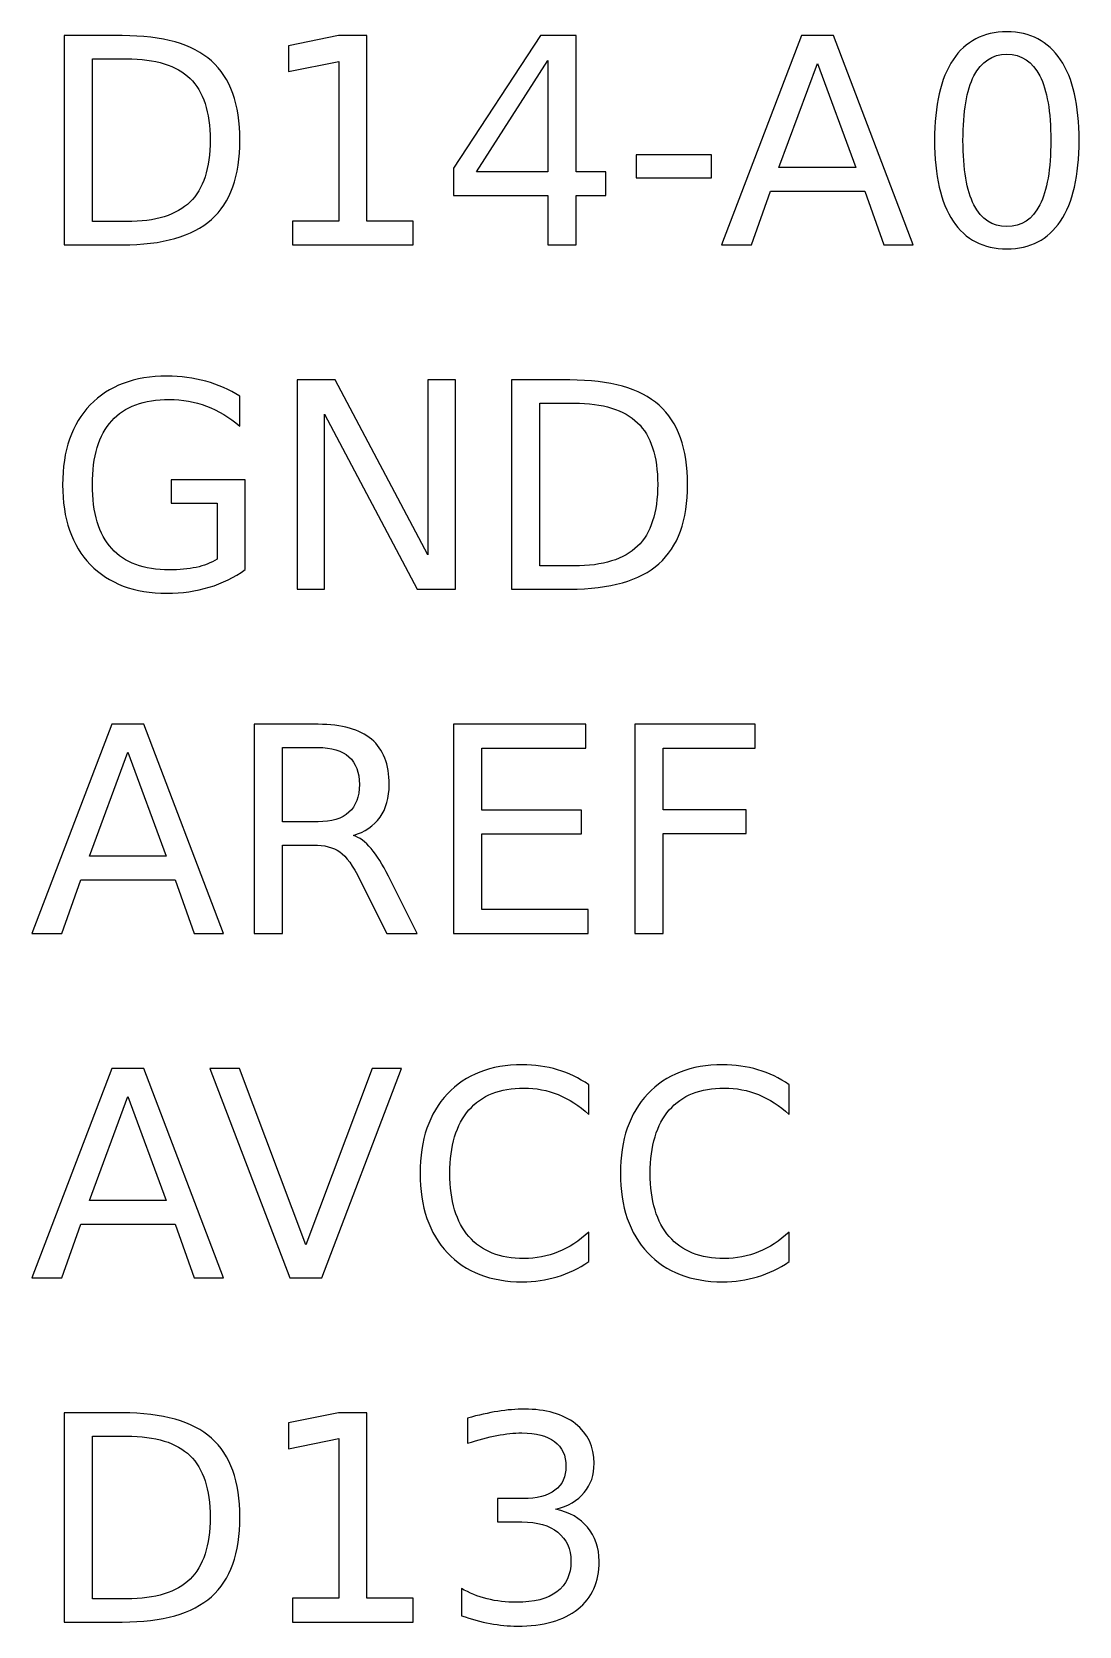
# Model space of a CAD drawing. Header units: centimetres. Extents: x -12.19 to -8.67, y -14.91 to -7.59.
# Drawn here: x -9.676 to -8.904, y -10.565 to -9.389 of the extents above; entities that cross this region are included whole.
import ezdxf

# ---------------------------------------------------------------- set-up
doc = ezdxf.new("R2010")
doc.units = ezdxf.units.CM
doc.header["$MEASUREMENT"] = 0
doc.layers.add('Layer 1', color=7, linetype='Continuous')

msp = doc.modelspace()

# ---------------------------------------------------------------- linework, layer by layer
at = {"layer": 'Layer 1', "color": 250}
for points, knots in [([(-9.65207, -9.39175), (-9.65207, -9.39175), (-9.60919, -9.39175), (-9.60919, -9.39175), (-9.60919, -9.39175), (-9.57927, -9.39175), (-9.55733, -9.39796), (-9.54336, -9.41041), (-9.54336, -9.41041), (-9.52936, -9.42283), (-9.52238, -9.4423), (-9.52238, -9.46876), (-9.52238, -9.46876), (-9.52238, -9.49536), (-9.5294, -9.51487), (-9.54347, -9.52735), (-9.54347, -9.52735), (-9.55751, -9.53981), (-9.57941, -9.54605), (-9.60919, -9.54605), (-9.60919, -9.54605), (-9.60919, -9.54605), (-9.65207, -9.54605), (-9.65207, -9.54605), (-9.65207, -9.54605), (-9.65207, -9.54605), (-9.65207, -9.39175), (-9.65207, -9.39175)], [0, 0, 0, 0, 0.1428571, 0.1428571, 0.1428571, 0.1428571, 0.2857143, 0.2857143, 0.2857143, 0.2857143, 0.4285714, 0.4285714, 0.4285714, 0.4285714, 0.5714286, 0.5714286, 0.5714286, 0.5714286, 0.7142857, 0.7142857, 0.7142857, 0.7142857, 0.8571429, 0.8571429, 0.8571429, 0.8571429, 1, 1, 1, 1]), ([(-9.48364, -9.52848), (-9.48364, -9.52848), (-9.44954, -9.52848), (-9.44954, -9.52848), (-9.44954, -9.52848), (-9.44954, -9.52848), (-9.44954, -9.41076), (-9.44954, -9.41076), (-9.44954, -9.41076), (-9.44954, -9.41076), (-9.48664, -9.41821), (-9.48664, -9.41821), (-9.48664, -9.41821), (-9.48664, -9.41821), (-9.48664, -9.39919), (-9.48664, -9.39919), (-9.48664, -9.39919), (-9.48664, -9.39919), (-9.44975, -9.39175), (-9.44975, -9.39175), (-9.44975, -9.39175), (-9.44975, -9.39175), (-9.42887, -9.39175), (-9.42887, -9.39175), (-9.42887, -9.39175), (-9.42887, -9.39175), (-9.42887, -9.52848), (-9.42887, -9.52848), (-9.42887, -9.52848), (-9.42887, -9.52848), (-9.39476, -9.52848), (-9.39476, -9.52848), (-9.39476, -9.52848), (-9.39476, -9.52848), (-9.39476, -9.54605), (-9.39476, -9.54605), (-9.39476, -9.54605), (-9.39476, -9.54605), (-9.48364, -9.54605), (-9.48364, -9.54605), (-9.48364, -9.54605), (-9.48364, -9.54605), (-9.48364, -9.52848), (-9.48364, -9.52848)], [0, 0, 0, 0, 0.0909091, 0.0909091, 0.0909091, 0.0909091, 0.1818182, 0.1818182, 0.1818182, 0.1818182, 0.2727273, 0.2727273, 0.2727273, 0.2727273, 0.3636364, 0.3636364, 0.3636364, 0.3636364, 0.4545455, 0.4545455, 0.4545455, 0.4545455, 0.5454545, 0.5454545, 0.5454545, 0.5454545, 0.6363636, 0.6363636, 0.6363636, 0.6363636, 0.7272727, 0.7272727, 0.7272727, 0.7272727, 0.8181818, 0.8181818, 0.8181818, 0.8181818, 0.9090909, 0.9090909, 0.9090909, 0.9090909, 1, 1, 1, 1]), ([(-9.30076, -9.39175), (-9.30076, -9.39175), (-9.27451, -9.39175), (-9.27451, -9.39175), (-9.27451, -9.39175), (-9.27451, -9.39175), (-9.27451, -9.49232), (-9.27451, -9.49232), (-9.27451, -9.49232), (-9.27451, -9.49232), (-9.2525, -9.49232), (-9.2525, -9.49232), (-9.2525, -9.49232), (-9.2525, -9.49232), (-9.2525, -9.50968), (-9.2525, -9.50968), (-9.2525, -9.50968), (-9.2525, -9.50968), (-9.27451, -9.50968), (-9.27451, -9.50968), (-9.27451, -9.50968), (-9.27451, -9.50968), (-9.27451, -9.54605), (-9.27451, -9.54605), (-9.27451, -9.54605), (-9.27451, -9.54605), (-9.29529, -9.54605), (-9.29529, -9.54605), (-9.29529, -9.54605), (-9.29529, -9.54605), (-9.29529, -9.50968), (-9.29529, -9.50968), (-9.29529, -9.50968), (-9.29529, -9.50968), (-9.36491, -9.50968), (-9.36491, -9.50968), (-9.36491, -9.50968), (-9.36491, -9.50968), (-9.36491, -9.48954), (-9.36491, -9.48954), (-9.36491, -9.48954), (-9.36491, -9.48954), (-9.30076, -9.39175), (-9.30076, -9.39175)], [0, 0, 0, 0, 0.0909091, 0.0909091, 0.0909091, 0.0909091, 0.1818182, 0.1818182, 0.1818182, 0.1818182, 0.2727273, 0.2727273, 0.2727273, 0.2727273, 0.3636364, 0.3636364, 0.3636364, 0.3636364, 0.4545455, 0.4545455, 0.4545455, 0.4545455, 0.5454545, 0.5454545, 0.5454545, 0.5454545, 0.6363636, 0.6363636, 0.6363636, 0.6363636, 0.7272727, 0.7272727, 0.7272727, 0.7272727, 0.8181818, 0.8181818, 0.8181818, 0.8181818, 0.9090909, 0.9090909, 0.9090909, 0.9090909, 1, 1, 1, 1]), ([(-9.10835, -9.39175), (-9.10835, -9.39175), (-9.08468, -9.39175), (-9.08468, -9.39175), (-9.08468, -9.39175), (-9.08468, -9.39175), (-9.02588, -9.54605), (-9.02588, -9.54605), (-9.02588, -9.54605), (-9.02588, -9.54605), (-9.04757, -9.54605), (-9.04757, -9.54605), (-9.04757, -9.54605), (-9.04757, -9.54605), (-9.06164, -9.50647), (-9.06164, -9.50647), (-9.06164, -9.50647), (-9.06164, -9.50647), (-9.13116, -9.50647), (-9.13116, -9.50647), (-9.13116, -9.50647), (-9.13116, -9.50647), (-9.14524, -9.54605), (-9.14524, -9.54605), (-9.14524, -9.54605), (-9.14524, -9.54605), (-9.16725, -9.54605), (-9.16725, -9.54605), (-9.16725, -9.54605), (-9.16725, -9.54605), (-9.10835, -9.39175), (-9.10835, -9.39175)], [0, 0, 0, 0, 0.125, 0.125, 0.125, 0.125, 0.25, 0.25, 0.25, 0.25, 0.375, 0.375, 0.375, 0.375, 0.5, 0.5, 0.5, 0.5, 0.625, 0.625, 0.625, 0.625, 0.75, 0.75, 0.75, 0.75, 0.875, 0.875, 0.875, 0.875, 1, 1, 1, 1]), ([(-8.95682, -9.38896), (-8.93954, -9.38896), (-8.92634, -9.39581), (-8.91721, -9.40949), (-8.91721, -9.40949), (-8.90807, -9.42315), (-8.90352, -9.44301), (-8.90352, -9.46904), (-8.90352, -9.46904), (-8.90352, -9.49504), (-8.90807, -9.51487), (-8.91721, -9.52852), (-8.91721, -9.52852), (-8.92634, -9.5422), (-8.93954, -9.54905), (-8.95682, -9.54905), (-8.95682, -9.54905), (-8.97414, -9.54905), (-8.98733, -9.5422), (-8.99646, -9.52852), (-8.99646, -9.52852), (-9.0056, -9.51487), (-9.01015, -9.49504), (-9.01015, -9.46904), (-9.01015, -9.46904), (-9.01015, -9.44301), (-9.0056, -9.42315), (-8.99646, -9.40949), (-8.99646, -9.40949), (-8.98733, -9.39581), (-8.97414, -9.38896), (-8.95682, -9.38896)], [0, 0, 0, 0, 0.125, 0.125, 0.125, 0.125, 0.25, 0.25, 0.25, 0.25, 0.375, 0.375, 0.375, 0.375, 0.5, 0.5, 0.5, 0.5, 0.625, 0.625, 0.625, 0.625, 0.75, 0.75, 0.75, 0.75, 0.875, 0.875, 0.875, 0.875, 1, 1, 1, 1]), ([(-8.95682, -9.40551), (-8.96758, -9.40551), (-8.97566, -9.4108), (-8.98105, -9.42138), (-8.98105, -9.42138), (-8.98644, -9.43193), (-8.98916, -9.44784), (-8.98916, -9.46904), (-8.98916, -9.46904), (-8.98916, -9.49021), (-8.98644, -9.50608), (-8.98105, -9.51663), (-8.98105, -9.51663), (-8.97566, -9.52721), (-8.96758, -9.5325), (-8.95682, -9.5325), (-8.95682, -9.5325), (-8.94603, -9.5325), (-8.93791, -9.52721), (-8.93252, -9.51663), (-8.93252, -9.51663), (-8.92712, -9.50608), (-8.9244, -9.49021), (-8.9244, -9.46904), (-8.9244, -9.46904), (-8.9244, -9.44784), (-8.92712, -9.43193), (-8.93252, -9.42138), (-8.93252, -9.42138), (-8.93791, -9.4108), (-8.94603, -9.40551), (-8.95682, -9.40551)], [0, 0, 0, 0, 0.125, 0.125, 0.125, 0.125, 0.25, 0.25, 0.25, 0.25, 0.375, 0.375, 0.375, 0.375, 0.5, 0.5, 0.5, 0.5, 0.625, 0.625, 0.625, 0.625, 0.75, 0.75, 0.75, 0.75, 0.875, 0.875, 0.875, 0.875, 1, 1, 1, 1]), ([(-9.63119, -9.40889), (-9.63119, -9.40889), (-9.63119, -9.52891), (-9.63119, -9.52891), (-9.63119, -9.52891), (-9.63119, -9.52891), (-9.60598, -9.52891), (-9.60598, -9.52891), (-9.60598, -9.52891), (-9.5847, -9.52891), (-9.56911, -9.52407), (-9.5592, -9.51444), (-9.5592, -9.51444), (-9.54932, -9.50478), (-9.54438, -9.48957), (-9.54438, -9.46876), (-9.54438, -9.46876), (-9.54438, -9.44809), (-9.54932, -9.43292), (-9.5592, -9.42332), (-9.5592, -9.42332), (-9.56911, -9.41369), (-9.5847, -9.40889), (-9.60598, -9.40889), (-9.60598, -9.40889), (-9.60598, -9.40889), (-9.63119, -9.40889), (-9.63119, -9.40889)], [0, 0, 0, 0, 0.1428571, 0.1428571, 0.1428571, 0.1428571, 0.2857143, 0.2857143, 0.2857143, 0.2857143, 0.4285714, 0.4285714, 0.4285714, 0.4285714, 0.5714286, 0.5714286, 0.5714286, 0.5714286, 0.7142857, 0.7142857, 0.7142857, 0.7142857, 0.8571429, 0.8571429, 0.8571429, 0.8571429, 1, 1, 1, 1]), ([(-9.29529, -9.40995), (-9.29529, -9.40995), (-9.34798, -9.49232), (-9.34798, -9.49232), (-9.34798, -9.49232), (-9.34798, -9.49232), (-9.29529, -9.49232), (-9.29529, -9.49232), (-9.29529, -9.49232), (-9.29529, -9.49232), (-9.29529, -9.40995), (-9.29529, -9.40995)], [0, 0, 0, 0, 0.3333333, 0.3333333, 0.3333333, 0.3333333, 0.6666667, 0.6666667, 0.6666667, 0.6666667, 1, 1, 1, 1]), ([(-9.09657, -9.41232), (-9.09657, -9.41232), (-9.12488, -9.48911), (-9.12488, -9.48911), (-9.12488, -9.48911), (-9.12488, -9.48911), (-9.06813, -9.48911), (-9.06813, -9.48911), (-9.06813, -9.48911), (-9.06813, -9.48911), (-9.09657, -9.41232), (-9.09657, -9.41232)], [0, 0, 0, 0, 0.3333333, 0.3333333, 0.3333333, 0.3333333, 0.6666667, 0.6666667, 0.6666667, 0.6666667, 1, 1, 1, 1]), ([(-9.23028, -9.47962), (-9.23028, -9.47962), (-9.17459, -9.47962), (-9.17459, -9.47962), (-9.17459, -9.47962), (-9.17459, -9.47962), (-9.17459, -9.49656), (-9.17459, -9.49656), (-9.17459, -9.49656), (-9.17459, -9.49656), (-9.23028, -9.49656), (-9.23028, -9.49656), (-9.23028, -9.49656), (-9.23028, -9.49656), (-9.23028, -9.47962), (-9.23028, -9.47962)], [0, 0, 0, 0, 0.25, 0.25, 0.25, 0.25, 0.5, 0.5, 0.5, 0.5, 0.75, 0.75, 0.75, 0.75, 1, 1, 1, 1]), ([(-9.53913, -9.77804), (-9.53913, -9.77804), (-9.53913, -9.73659), (-9.53913, -9.73659), (-9.53913, -9.73659), (-9.53913, -9.73659), (-9.57324, -9.73659), (-9.57324, -9.73659), (-9.57324, -9.73659), (-9.57324, -9.73659), (-9.57324, -9.71944), (-9.57324, -9.71944), (-9.57324, -9.71944), (-9.57324, -9.71944), (-9.51846, -9.71944), (-9.51846, -9.71944), (-9.51846, -9.71944), (-9.51846, -9.71944), (-9.51846, -9.78569), (-9.51846, -9.78569), (-9.51846, -9.78569), (-9.52651, -9.79141), (-9.53539, -9.79575), (-9.54512, -9.79867), (-9.54512, -9.79867), (-9.55483, -9.8016), (-9.5652, -9.80305), (-9.57624, -9.80305), (-9.57624, -9.80305), (-9.60033, -9.80305), (-9.61921, -9.79599), (-9.63278, -9.78192), (-9.63278, -9.78192), (-9.64639, -9.76781), (-9.6532, -9.74819), (-9.6532, -9.72304), (-9.6532, -9.72304), (-9.6532, -9.69785), (-9.64639, -9.6782), (-9.63278, -9.66409), (-9.63278, -9.66409), (-9.61921, -9.65002), (-9.60033, -9.64296), (-9.5762, -9.64296), (-9.5762, -9.64296), (-9.56615, -9.64296), (-9.55659, -9.6442), (-9.54752, -9.64667), (-9.54752, -9.64667), (-9.53849, -9.64917), (-9.53013, -9.65281), (-9.52249, -9.65764), (-9.52249, -9.65764), (-9.52249, -9.65764), (-9.52249, -9.67986), (-9.52249, -9.67986), (-9.52249, -9.67986), (-9.5302, -9.6733), (-9.53839, -9.6684), (-9.54706, -9.66508), (-9.54706, -9.66508), (-9.55574, -9.66177), (-9.56488, -9.66011), (-9.57447, -9.66011), (-9.57447, -9.66011), (-9.59335, -9.66011), (-9.60753, -9.66536), (-9.61698, -9.67591), (-9.61698, -9.67591), (-9.62646, -9.68646), (-9.63119, -9.70219), (-9.63119, -9.72304), (-9.63119, -9.72304), (-9.63119, -9.74385), (-9.62646, -9.75955), (-9.61698, -9.7701), (-9.61698, -9.7701), (-9.60753, -9.78065), (-9.59335, -9.7859), (-9.57447, -9.7859), (-9.57447, -9.7859), (-9.5671, -9.7859), (-9.5605, -9.78527), (-9.55472, -9.784), (-9.55472, -9.784), (-9.54893, -9.78273), (-9.54375, -9.78072), (-9.53913, -9.77804)], [0, 0, 0, 0, 0.0454545, 0.0454545, 0.0454545, 0.0454545, 0.0909091, 0.0909091, 0.0909091, 0.0909091, 0.1363636, 0.1363636, 0.1363636, 0.1363636, 0.1818182, 0.1818182, 0.1818182, 0.1818182, 0.2272727, 0.2272727, 0.2272727, 0.2272727, 0.2727273, 0.2727273, 0.2727273, 0.2727273, 0.3181818, 0.3181818, 0.3181818, 0.3181818, 0.3636364, 0.3636364, 0.3636364, 0.3636364, 0.4090909, 0.4090909, 0.4090909, 0.4090909, 0.4545455, 0.4545455, 0.4545455, 0.4545455, 0.5, 0.5, 0.5, 0.5, 0.5454545, 0.5454545, 0.5454545, 0.5454545, 0.5909091, 0.5909091, 0.5909091, 0.5909091, 0.6363636, 0.6363636, 0.6363636, 0.6363636, 0.6818182, 0.6818182, 0.6818182, 0.6818182, 0.7272727, 0.7272727, 0.7272727, 0.7272727, 0.7727273, 0.7727273, 0.7727273, 0.7727273, 0.8181818, 0.8181818, 0.8181818, 0.8181818, 0.8636364, 0.8636364, 0.8636364, 0.8636364, 0.9090909, 0.9090909, 0.9090909, 0.9090909, 0.9545455, 0.9545455, 0.9545455, 0.9545455, 1, 1, 1, 1]), ([(-9.48033, -9.64575), (-9.48033, -9.64575), (-9.45223, -9.64575), (-9.45223, -9.64575), (-9.45223, -9.64575), (-9.45223, -9.64575), (-9.38379, -9.77483), (-9.38379, -9.77483), (-9.38379, -9.77483), (-9.38379, -9.77483), (-9.38379, -9.64575), (-9.38379, -9.64575), (-9.38379, -9.64575), (-9.38379, -9.64575), (-9.36355, -9.64575), (-9.36355, -9.64575), (-9.36355, -9.64575), (-9.36355, -9.64575), (-9.36355, -9.80005), (-9.36355, -9.80005), (-9.36355, -9.80005), (-9.36355, -9.80005), (-9.39166, -9.80005), (-9.39166, -9.80005), (-9.39166, -9.80005), (-9.39166, -9.80005), (-9.46008, -9.67097), (-9.46008, -9.67097), (-9.46008, -9.67097), (-9.46008, -9.67097), (-9.46008, -9.80005), (-9.46008, -9.80005), (-9.46008, -9.80005), (-9.46008, -9.80005), (-9.48033, -9.80005), (-9.48033, -9.80005), (-9.48033, -9.80005), (-9.48033, -9.80005), (-9.48033, -9.64575), (-9.48033, -9.64575)], [0, 0, 0, 0, 0.1, 0.1, 0.1, 0.1, 0.2, 0.2, 0.2, 0.2, 0.3, 0.3, 0.3, 0.3, 0.4, 0.4, 0.4, 0.4, 0.5, 0.5, 0.5, 0.5, 0.6, 0.6, 0.6, 0.6, 0.7, 0.7, 0.7, 0.7, 0.8, 0.8, 0.8, 0.8, 0.9, 0.9, 0.9, 0.9, 1, 1, 1, 1]), ([(-9.32202, -9.64575), (-9.32202, -9.64575), (-9.27914, -9.64575), (-9.27914, -9.64575), (-9.27914, -9.64575), (-9.24922, -9.64575), (-9.22728, -9.65196), (-9.21331, -9.66441), (-9.21331, -9.66441), (-9.19931, -9.67683), (-9.19233, -9.6963), (-9.19233, -9.72276), (-9.19233, -9.72276), (-9.19233, -9.74936), (-9.19935, -9.76887), (-9.21342, -9.78135), (-9.21342, -9.78135), (-9.22746, -9.79381), (-9.24936, -9.80005), (-9.27914, -9.80005), (-9.27914, -9.80005), (-9.27914, -9.80005), (-9.32202, -9.80005), (-9.32202, -9.80005), (-9.32202, -9.80005), (-9.32202, -9.80005), (-9.32202, -9.64575), (-9.32202, -9.64575)], [0, 0, 0, 0, 0.1428571, 0.1428571, 0.1428571, 0.1428571, 0.2857143, 0.2857143, 0.2857143, 0.2857143, 0.4285714, 0.4285714, 0.4285714, 0.4285714, 0.5714286, 0.5714286, 0.5714286, 0.5714286, 0.7142857, 0.7142857, 0.7142857, 0.7142857, 0.8571429, 0.8571429, 0.8571429, 0.8571429, 1, 1, 1, 1]), ([(-9.30114, -9.66289), (-9.30114, -9.66289), (-9.30114, -9.78291), (-9.30114, -9.78291), (-9.30114, -9.78291), (-9.30114, -9.78291), (-9.27593, -9.78291), (-9.27593, -9.78291), (-9.27593, -9.78291), (-9.25465, -9.78291), (-9.23906, -9.77807), (-9.22915, -9.76844), (-9.22915, -9.76844), (-9.21927, -9.75878), (-9.21433, -9.74357), (-9.21433, -9.72276), (-9.21433, -9.72276), (-9.21433, -9.70209), (-9.21927, -9.68692), (-9.22915, -9.67732), (-9.22915, -9.67732), (-9.23906, -9.66769), (-9.25465, -9.66289), (-9.27593, -9.66289), (-9.27593, -9.66289), (-9.27593, -9.66289), (-9.30114, -9.66289), (-9.30114, -9.66289)], [0, 0, 0, 0, 0.1428571, 0.1428571, 0.1428571, 0.1428571, 0.2857143, 0.2857143, 0.2857143, 0.2857143, 0.4285714, 0.4285714, 0.4285714, 0.4285714, 0.5714286, 0.5714286, 0.5714286, 0.5714286, 0.7142857, 0.7142857, 0.7142857, 0.7142857, 0.8571429, 0.8571429, 0.8571429, 0.8571429, 1, 1, 1, 1]), ([(-9.61695, -9.89975), (-9.61695, -9.89975), (-9.59328, -9.89975), (-9.59328, -9.89975), (-9.59328, -9.89975), (-9.59328, -9.89975), (-9.53448, -10.05405), (-9.53448, -10.05405), (-9.53448, -10.05405), (-9.53448, -10.05405), (-9.55617, -10.05405), (-9.55617, -10.05405), (-9.55617, -10.05405), (-9.55617, -10.05405), (-9.57024, -10.01447), (-9.57024, -10.01447), (-9.57024, -10.01447), (-9.57024, -10.01447), (-9.63976, -10.01447), (-9.63976, -10.01447), (-9.63976, -10.01447), (-9.63976, -10.01447), (-9.65384, -10.05405), (-9.65384, -10.05405), (-9.65384, -10.05405), (-9.65384, -10.05405), (-9.67585, -10.05405), (-9.67585, -10.05405), (-9.67585, -10.05405), (-9.67585, -10.05405), (-9.61695, -9.89975), (-9.61695, -9.89975)], [0, 0, 0, 0, 0.125, 0.125, 0.125, 0.125, 0.25, 0.25, 0.25, 0.25, 0.375, 0.375, 0.375, 0.375, 0.5, 0.5, 0.5, 0.5, 0.625, 0.625, 0.625, 0.625, 0.75, 0.75, 0.75, 0.75, 0.875, 0.875, 0.875, 0.875, 1, 1, 1, 1]), ([(-9.43878, -9.9817), (-9.4343, -9.98321), (-9.42992, -9.98646), (-9.42569, -9.9914), (-9.42569, -9.9914), (-9.42146, -9.99637), (-9.41722, -10.00318), (-9.41296, -10.01186), (-9.41296, -10.01186), (-9.41296, -10.01186), (-9.39176, -10.05405), (-9.39176, -10.05405), (-9.39176, -10.05405), (-9.39176, -10.05405), (-9.41419, -10.05405), (-9.41419, -10.05405), (-9.41419, -10.05405), (-9.41419, -10.05405), (-9.43391, -10.01447), (-9.43391, -10.01447), (-9.43391, -10.01447), (-9.43903, -10.00413), (-9.44396, -9.99725), (-9.44876, -9.9939), (-9.44876, -9.9939), (-9.45352, -9.99052), (-9.46005, -9.98882), (-9.46834, -9.98882), (-9.46834, -9.98882), (-9.46834, -9.98882), (-9.49105, -9.98882), (-9.49105, -9.98882), (-9.49105, -9.98882), (-9.49105, -9.98882), (-9.49105, -10.05405), (-9.49105, -10.05405), (-9.49105, -10.05405), (-9.49105, -10.05405), (-9.51193, -10.05405), (-9.51193, -10.05405), (-9.51193, -10.05405), (-9.51193, -10.05405), (-9.51193, -9.89975), (-9.51193, -9.89975), (-9.51193, -9.89975), (-9.51193, -9.89975), (-9.46481, -9.89975), (-9.46481, -9.89975), (-9.46481, -9.89975), (-9.44717, -9.89975), (-9.43402, -9.90342), (-9.42534, -9.91079), (-9.42534, -9.91079), (-9.41666, -9.91816), (-9.41232, -9.92931), (-9.41232, -9.9442), (-9.41232, -9.9442), (-9.41232, -9.9539), (-9.41458, -9.96194), (-9.41909, -9.96836), (-9.41909, -9.96836), (-9.42361, -9.97478), (-9.43017, -9.97923), (-9.43878, -9.9817)], [0, 0, 0, 0, 0.0625, 0.0625, 0.0625, 0.0625, 0.125, 0.125, 0.125, 0.125, 0.1875, 0.1875, 0.1875, 0.1875, 0.25, 0.25, 0.25, 0.25, 0.3125, 0.3125, 0.3125, 0.3125, 0.375, 0.375, 0.375, 0.375, 0.4375, 0.4375, 0.4375, 0.4375, 0.5, 0.5, 0.5, 0.5, 0.5625, 0.5625, 0.5625, 0.5625, 0.625, 0.625, 0.625, 0.625, 0.6875, 0.6875, 0.6875, 0.6875, 0.75, 0.75, 0.75, 0.75, 0.8125, 0.8125, 0.8125, 0.8125, 0.875, 0.875, 0.875, 0.875, 0.9375, 0.9375, 0.9375, 0.9375, 1, 1, 1, 1]), ([(-9.36488, -9.89975), (-9.36488, -9.89975), (-9.26735, -9.89975), (-9.26735, -9.89975), (-9.26735, -9.89975), (-9.26735, -9.89975), (-9.26735, -9.91732), (-9.26735, -9.91732), (-9.26735, -9.91732), (-9.26735, -9.91732), (-9.344, -9.91732), (-9.344, -9.91732), (-9.344, -9.91732), (-9.344, -9.91732), (-9.344, -9.963), (-9.344, -9.963), (-9.344, -9.963), (-9.344, -9.963), (-9.27056, -9.963), (-9.27056, -9.963), (-9.27056, -9.963), (-9.27056, -9.963), (-9.27056, -9.98057), (-9.27056, -9.98057), (-9.27056, -9.98057), (-9.27056, -9.98057), (-9.344, -9.98057), (-9.344, -9.98057), (-9.344, -9.98057), (-9.344, -9.98057), (-9.344, -10.03648), (-9.344, -10.03648), (-9.344, -10.03648), (-9.344, -10.03648), (-9.26548, -10.03648), (-9.26548, -10.03648), (-9.26548, -10.03648), (-9.26548, -10.03648), (-9.26548, -10.05405), (-9.26548, -10.05405), (-9.26548, -10.05405), (-9.26548, -10.05405), (-9.36488, -10.05405), (-9.36488, -10.05405), (-9.36488, -10.05405), (-9.36488, -10.05405), (-9.36488, -9.89975), (-9.36488, -9.89975)], [0, 0, 0, 0, 0.0833333, 0.0833333, 0.0833333, 0.0833333, 0.1666667, 0.1666667, 0.1666667, 0.1666667, 0.25, 0.25, 0.25, 0.25, 0.3333333, 0.3333333, 0.3333333, 0.3333333, 0.4166667, 0.4166667, 0.4166667, 0.4166667, 0.5, 0.5, 0.5, 0.5, 0.5833333, 0.5833333, 0.5833333, 0.5833333, 0.6666667, 0.6666667, 0.6666667, 0.6666667, 0.75, 0.75, 0.75, 0.75, 0.8333333, 0.8333333, 0.8333333, 0.8333333, 0.9166667, 0.9166667, 0.9166667, 0.9166667, 1, 1, 1, 1]), ([(-9.23116, -9.89975), (-9.23116, -9.89975), (-9.14249, -9.89975), (-9.14249, -9.89975), (-9.14249, -9.89975), (-9.14249, -9.89975), (-9.14249, -9.91732), (-9.14249, -9.91732), (-9.14249, -9.91732), (-9.14249, -9.91732), (-9.21028, -9.91732), (-9.21028, -9.91732), (-9.21028, -9.91732), (-9.21028, -9.91732), (-9.21028, -9.96279), (-9.21028, -9.96279), (-9.21028, -9.96279), (-9.21028, -9.96279), (-9.14912, -9.96279), (-9.14912, -9.96279), (-9.14912, -9.96279), (-9.14912, -9.96279), (-9.14912, -9.98036), (-9.14912, -9.98036), (-9.14912, -9.98036), (-9.14912, -9.98036), (-9.21028, -9.98036), (-9.21028, -9.98036), (-9.21028, -9.98036), (-9.21028, -9.98036), (-9.21028, -10.05405), (-9.21028, -10.05405), (-9.21028, -10.05405), (-9.21028, -10.05405), (-9.23116, -10.05405), (-9.23116, -10.05405), (-9.23116, -10.05405), (-9.23116, -10.05405), (-9.23116, -9.89975), (-9.23116, -9.89975)], [0, 0, 0, 0, 0.1, 0.1, 0.1, 0.1, 0.2, 0.2, 0.2, 0.2, 0.3, 0.3, 0.3, 0.3, 0.4, 0.4, 0.4, 0.4, 0.5, 0.5, 0.5, 0.5, 0.6, 0.6, 0.6, 0.6, 0.7, 0.7, 0.7, 0.7, 0.8, 0.8, 0.8, 0.8, 0.9, 0.9, 0.9, 0.9, 1, 1, 1, 1]), ([(-9.60517, -9.92032), (-9.60517, -9.92032), (-9.63348, -9.99711), (-9.63348, -9.99711), (-9.63348, -9.99711), (-9.63348, -9.99711), (-9.57673, -9.99711), (-9.57673, -9.99711), (-9.57673, -9.99711), (-9.57673, -9.99711), (-9.60517, -9.92032), (-9.60517, -9.92032)], [0, 0, 0, 0, 0.3333333, 0.3333333, 0.3333333, 0.3333333, 0.6666667, 0.6666667, 0.6666667, 0.6666667, 1, 1, 1, 1]), ([(-9.49105, -9.91689), (-9.49105, -9.91689), (-9.49105, -9.97168), (-9.49105, -9.97168), (-9.49105, -9.97168), (-9.49105, -9.97168), (-9.46481, -9.97168), (-9.46481, -9.97168), (-9.46481, -9.97168), (-9.45476, -9.97168), (-9.44717, -9.96935), (-9.44202, -9.96469), (-9.44202, -9.96469), (-9.43691, -9.96004), (-9.43433, -9.95319), (-9.43433, -9.9442), (-9.43433, -9.9442), (-9.43433, -9.93517), (-9.43691, -9.92836), (-9.44202, -9.92377), (-9.44202, -9.92377), (-9.44717, -9.91919), (-9.45476, -9.91689), (-9.46481, -9.91689), (-9.46481, -9.91689), (-9.46481, -9.91689), (-9.49105, -9.91689), (-9.49105, -9.91689)], [0, 0, 0, 0, 0.1428571, 0.1428571, 0.1428571, 0.1428571, 0.2857143, 0.2857143, 0.2857143, 0.2857143, 0.4285714, 0.4285714, 0.4285714, 0.4285714, 0.5714286, 0.5714286, 0.5714286, 0.5714286, 0.7142857, 0.7142857, 0.7142857, 0.7142857, 0.8571429, 0.8571429, 0.8571429, 0.8571429, 1, 1, 1, 1]), ([(-9.61695, -10.15375), (-9.61695, -10.15375), (-9.59328, -10.15375), (-9.59328, -10.15375), (-9.59328, -10.15375), (-9.59328, -10.15375), (-9.53448, -10.30805), (-9.53448, -10.30805), (-9.53448, -10.30805), (-9.53448, -10.30805), (-9.55617, -10.30805), (-9.55617, -10.30805), (-9.55617, -10.30805), (-9.55617, -10.30805), (-9.57024, -10.26847), (-9.57024, -10.26847), (-9.57024, -10.26847), (-9.57024, -10.26847), (-9.63976, -10.26847), (-9.63976, -10.26847), (-9.63976, -10.26847), (-9.63976, -10.26847), (-9.65384, -10.30805), (-9.65384, -10.30805), (-9.65384, -10.30805), (-9.65384, -10.30805), (-9.67585, -10.30805), (-9.67585, -10.30805), (-9.67585, -10.30805), (-9.67585, -10.30805), (-9.61695, -10.15375), (-9.61695, -10.15375)], [0, 0, 0, 0, 0.125, 0.125, 0.125, 0.125, 0.25, 0.25, 0.25, 0.25, 0.375, 0.375, 0.375, 0.375, 0.5, 0.5, 0.5, 0.5, 0.625, 0.625, 0.625, 0.625, 0.75, 0.75, 0.75, 0.75, 0.875, 0.875, 0.875, 0.875, 1, 1, 1, 1]), ([(-9.4857, -10.30805), (-9.4857, -10.30805), (-9.5446, -10.15375), (-9.5446, -10.15375), (-9.5446, -10.15375), (-9.5446, -10.15375), (-9.5228, -10.15375), (-9.5228, -10.15375), (-9.5228, -10.15375), (-9.5228, -10.15375), (-9.47392, -10.28367), (-9.47392, -10.28367), (-9.47392, -10.28367), (-9.47392, -10.28367), (-9.42492, -10.15375), (-9.42492, -10.15375), (-9.42492, -10.15375), (-9.42492, -10.15375), (-9.40323, -10.15375), (-9.40323, -10.15375), (-9.40323, -10.15375), (-9.40323, -10.15375), (-9.46203, -10.30805), (-9.46203, -10.30805), (-9.46203, -10.30805), (-9.46203, -10.30805), (-9.4857, -10.30805), (-9.4857, -10.30805)], [0, 0, 0, 0, 0.1428571, 0.1428571, 0.1428571, 0.1428571, 0.2857143, 0.2857143, 0.2857143, 0.2857143, 0.4285714, 0.4285714, 0.4285714, 0.4285714, 0.5714286, 0.5714286, 0.5714286, 0.5714286, 0.7142857, 0.7142857, 0.7142857, 0.7142857, 0.8571429, 0.8571429, 0.8571429, 0.8571429, 1, 1, 1, 1]), ([(-9.26518, -10.16564), (-9.26518, -10.16564), (-9.26518, -10.18765), (-9.26518, -10.18765), (-9.26518, -10.18765), (-9.27219, -10.18109), (-9.2797, -10.17622), (-9.28764, -10.17298), (-9.28764, -10.17298), (-9.29561, -10.16973), (-9.30405, -10.16811), (-9.31301, -10.16811), (-9.31301, -10.16811), (-9.33064, -10.16811), (-9.34416, -10.1735), (-9.35354, -10.1843), (-9.35354, -10.1843), (-9.36288, -10.19506), (-9.36757, -10.21065), (-9.36757, -10.23104), (-9.36757, -10.23104), (-9.36757, -10.2514), (-9.36288, -10.26695), (-9.35354, -10.27771), (-9.35354, -10.27771), (-9.34416, -10.28851), (-9.33064, -10.2939), (-9.31301, -10.2939), (-9.31301, -10.2939), (-9.30405, -10.2939), (-9.29561, -10.29228), (-9.28764, -10.28904), (-9.28764, -10.28904), (-9.2797, -10.28579), (-9.27219, -10.28092), (-9.26518, -10.27436), (-9.26518, -10.27436), (-9.26518, -10.27436), (-9.26518, -10.29616), (-9.26518, -10.29616), (-9.26518, -10.29616), (-9.27247, -10.30114), (-9.2802, -10.30484), (-9.28838, -10.30731), (-9.28838, -10.30731), (-9.29653, -10.30981), (-9.30517, -10.31105), (-9.31424, -10.31105), (-9.31424, -10.31105), (-9.33763, -10.31105), (-9.35601, -10.30389), (-9.36944, -10.2896), (-9.36944, -10.2896), (-9.38288, -10.27531), (-9.38958, -10.25581), (-9.38958, -10.23104), (-9.38958, -10.23104), (-9.38958, -10.20624), (-9.38288, -10.1867), (-9.36944, -10.17241), (-9.36944, -10.17241), (-9.35601, -10.15812), (-9.33763, -10.15096), (-9.31424, -10.15096), (-9.31424, -10.15096), (-9.30503, -10.15096), (-9.29632, -10.1522), (-9.28817, -10.15463), (-9.28817, -10.15463), (-9.27999, -10.15707), (-9.27233, -10.16073), (-9.26518, -10.16564)], [0, 0, 0, 0, 0.0555556, 0.0555556, 0.0555556, 0.0555556, 0.1111111, 0.1111111, 0.1111111, 0.1111111, 0.1666667, 0.1666667, 0.1666667, 0.1666667, 0.2222222, 0.2222222, 0.2222222, 0.2222222, 0.2777778, 0.2777778, 0.2777778, 0.2777778, 0.3333333, 0.3333333, 0.3333333, 0.3333333, 0.3888889, 0.3888889, 0.3888889, 0.3888889, 0.4444444, 0.4444444, 0.4444444, 0.4444444, 0.5, 0.5, 0.5, 0.5, 0.5555556, 0.5555556, 0.5555556, 0.5555556, 0.6111111, 0.6111111, 0.6111111, 0.6111111, 0.6666667, 0.6666667, 0.6666667, 0.6666667, 0.7222222, 0.7222222, 0.7222222, 0.7222222, 0.7777778, 0.7777778, 0.7777778, 0.7777778, 0.8333333, 0.8333333, 0.8333333, 0.8333333, 0.8888889, 0.8888889, 0.8888889, 0.8888889, 0.9444444, 0.9444444, 0.9444444, 0.9444444, 1, 1, 1, 1]), ([(-9.11742, -10.16564), (-9.11742, -10.16564), (-9.11742, -10.18765), (-9.11742, -10.18765), (-9.11742, -10.18765), (-9.12443, -10.18109), (-9.13194, -10.17622), (-9.13988, -10.17298), (-9.13988, -10.17298), (-9.14785, -10.16973), (-9.15629, -10.16811), (-9.16525, -10.16811), (-9.16525, -10.16811), (-9.18288, -10.16811), (-9.1964, -10.1735), (-9.20578, -10.1843), (-9.20578, -10.1843), (-9.21512, -10.19506), (-9.21981, -10.21065), (-9.21981, -10.23104), (-9.21981, -10.23104), (-9.21981, -10.2514), (-9.21512, -10.26695), (-9.20578, -10.27771), (-9.20578, -10.27771), (-9.1964, -10.28851), (-9.18288, -10.2939), (-9.16525, -10.2939), (-9.16525, -10.2939), (-9.15629, -10.2939), (-9.14785, -10.29228), (-9.13988, -10.28904), (-9.13988, -10.28904), (-9.13194, -10.28579), (-9.12443, -10.28092), (-9.11742, -10.27436), (-9.11742, -10.27436), (-9.11742, -10.27436), (-9.11742, -10.29616), (-9.11742, -10.29616), (-9.11742, -10.29616), (-9.12471, -10.30114), (-9.13244, -10.30484), (-9.14062, -10.30731), (-9.14062, -10.30731), (-9.14877, -10.30981), (-9.15741, -10.31105), (-9.16648, -10.31105), (-9.16648, -10.31105), (-9.18987, -10.31105), (-9.20825, -10.30389), (-9.22168, -10.2896), (-9.22168, -10.2896), (-9.23512, -10.27531), (-9.24182, -10.25581), (-9.24182, -10.23104), (-9.24182, -10.23104), (-9.24182, -10.20624), (-9.23512, -10.1867), (-9.22168, -10.17241), (-9.22168, -10.17241), (-9.20825, -10.15812), (-9.18987, -10.15096), (-9.16648, -10.15096), (-9.16648, -10.15096), (-9.15727, -10.15096), (-9.14856, -10.1522), (-9.14041, -10.15463), (-9.14041, -10.15463), (-9.13223, -10.15707), (-9.12457, -10.16073), (-9.11742, -10.16564)], [0, 0, 0, 0, 0.0555556, 0.0555556, 0.0555556, 0.0555556, 0.1111111, 0.1111111, 0.1111111, 0.1111111, 0.1666667, 0.1666667, 0.1666667, 0.1666667, 0.2222222, 0.2222222, 0.2222222, 0.2222222, 0.2777778, 0.2777778, 0.2777778, 0.2777778, 0.3333333, 0.3333333, 0.3333333, 0.3333333, 0.3888889, 0.3888889, 0.3888889, 0.3888889, 0.4444444, 0.4444444, 0.4444444, 0.4444444, 0.5, 0.5, 0.5, 0.5, 0.5555556, 0.5555556, 0.5555556, 0.5555556, 0.6111111, 0.6111111, 0.6111111, 0.6111111, 0.6666667, 0.6666667, 0.6666667, 0.6666667, 0.7222222, 0.7222222, 0.7222222, 0.7222222, 0.7777778, 0.7777778, 0.7777778, 0.7777778, 0.8333333, 0.8333333, 0.8333333, 0.8333333, 0.8888889, 0.8888889, 0.8888889, 0.8888889, 0.9444444, 0.9444444, 0.9444444, 0.9444444, 1, 1, 1, 1]), ([(-9.60517, -10.17432), (-9.60517, -10.17432), (-9.63348, -10.25111), (-9.63348, -10.25111), (-9.63348, -10.25111), (-9.63348, -10.25111), (-9.57673, -10.25111), (-9.57673, -10.25111), (-9.57673, -10.25111), (-9.57673, -10.25111), (-9.60517, -10.17432), (-9.60517, -10.17432)], [0, 0, 0, 0, 0.3333333, 0.3333333, 0.3333333, 0.3333333, 0.6666667, 0.6666667, 0.6666667, 0.6666667, 1, 1, 1, 1]), ([(-9.65207, -10.40775), (-9.65207, -10.40775), (-9.60919, -10.40775), (-9.60919, -10.40775), (-9.60919, -10.40775), (-9.57927, -10.40775), (-9.55733, -10.41396), (-9.54336, -10.42641), (-9.54336, -10.42641), (-9.52936, -10.43883), (-9.52238, -10.4583), (-9.52238, -10.48476), (-9.52238, -10.48476), (-9.52238, -10.51136), (-9.5294, -10.53087), (-9.54347, -10.54335), (-9.54347, -10.54335), (-9.55751, -10.55581), (-9.57941, -10.56205), (-9.60919, -10.56205), (-9.60919, -10.56205), (-9.60919, -10.56205), (-9.65207, -10.56205), (-9.65207, -10.56205), (-9.65207, -10.56205), (-9.65207, -10.56205), (-9.65207, -10.40775), (-9.65207, -10.40775)], [0, 0, 0, 0, 0.1428571, 0.1428571, 0.1428571, 0.1428571, 0.2857143, 0.2857143, 0.2857143, 0.2857143, 0.4285714, 0.4285714, 0.4285714, 0.4285714, 0.5714286, 0.5714286, 0.5714286, 0.5714286, 0.7142857, 0.7142857, 0.7142857, 0.7142857, 0.8571429, 0.8571429, 0.8571429, 0.8571429, 1, 1, 1, 1]), ([(-9.48364, -10.54448), (-9.48364, -10.54448), (-9.44954, -10.54448), (-9.44954, -10.54448), (-9.44954, -10.54448), (-9.44954, -10.54448), (-9.44954, -10.42676), (-9.44954, -10.42676), (-9.44954, -10.42676), (-9.44954, -10.42676), (-9.48664, -10.43421), (-9.48664, -10.43421), (-9.48664, -10.43421), (-9.48664, -10.43421), (-9.48664, -10.41519), (-9.48664, -10.41519), (-9.48664, -10.41519), (-9.48664, -10.41519), (-9.44975, -10.40775), (-9.44975, -10.40775), (-9.44975, -10.40775), (-9.44975, -10.40775), (-9.42887, -10.40775), (-9.42887, -10.40775), (-9.42887, -10.40775), (-9.42887, -10.40775), (-9.42887, -10.54448), (-9.42887, -10.54448), (-9.42887, -10.54448), (-9.42887, -10.54448), (-9.39476, -10.54448), (-9.39476, -10.54448), (-9.39476, -10.54448), (-9.39476, -10.54448), (-9.39476, -10.56205), (-9.39476, -10.56205), (-9.39476, -10.56205), (-9.39476, -10.56205), (-9.48364, -10.56205), (-9.48364, -10.56205), (-9.48364, -10.56205), (-9.48364, -10.56205), (-9.48364, -10.54448), (-9.48364, -10.54448)], [0, 0, 0, 0, 0.0909091, 0.0909091, 0.0909091, 0.0909091, 0.1818182, 0.1818182, 0.1818182, 0.1818182, 0.2727273, 0.2727273, 0.2727273, 0.2727273, 0.3636364, 0.3636364, 0.3636364, 0.3636364, 0.4545455, 0.4545455, 0.4545455, 0.4545455, 0.5454545, 0.5454545, 0.5454545, 0.5454545, 0.6363636, 0.6363636, 0.6363636, 0.6363636, 0.7272727, 0.7272727, 0.7272727, 0.7272727, 0.8181818, 0.8181818, 0.8181818, 0.8181818, 0.9090909, 0.9090909, 0.9090909, 0.9090909, 1, 1, 1, 1]), ([(-9.2894, -10.47883), (-9.27938, -10.48098), (-9.27158, -10.48543), (-9.26597, -10.49217), (-9.26597, -10.49217), (-9.26036, -10.49894), (-9.25754, -10.50727), (-9.25754, -10.51718), (-9.25754, -10.51718), (-9.25754, -10.53242), (-9.26276, -10.5442), (-9.27324, -10.55253), (-9.27324, -10.55253), (-9.28372, -10.56089), (-9.2986, -10.56505), (-9.3179, -10.56505), (-9.3179, -10.56505), (-9.32439, -10.56505), (-9.33105, -10.56441), (-9.33789, -10.56314), (-9.33789, -10.56314), (-9.34474, -10.56187), (-9.35183, -10.55993), (-9.35913, -10.55739), (-9.35913, -10.55739), (-9.35913, -10.55739), (-9.35913, -10.53725), (-9.35913, -10.53725), (-9.35913, -10.53725), (-9.35334, -10.54064), (-9.34699, -10.54318), (-9.34011, -10.54491), (-9.34011, -10.54491), (-9.33324, -10.54663), (-9.32605, -10.54748), (-9.31854, -10.54748), (-9.31854, -10.54748), (-9.30545, -10.54748), (-9.29546, -10.54491), (-9.28859, -10.53972), (-9.28859, -10.53972), (-9.28174, -10.53457), (-9.27832, -10.52706), (-9.27832, -10.51718), (-9.27832, -10.51718), (-9.27832, -10.50811), (-9.28149, -10.50099), (-9.28788, -10.49584), (-9.28788, -10.49584), (-9.29426, -10.49072), (-9.30312, -10.48815), (-9.31448, -10.48815), (-9.31448, -10.48815), (-9.31448, -10.48815), (-9.33246, -10.48815), (-9.33246, -10.48815), (-9.33246, -10.48815), (-9.33246, -10.48815), (-9.33246, -10.471), (-9.33246, -10.471), (-9.33246, -10.471), (-9.33246, -10.471), (-9.31367, -10.471), (-9.31367, -10.471), (-9.31367, -10.471), (-9.3034, -10.471), (-9.29557, -10.46895), (-9.2901, -10.46486), (-9.2901, -10.46486), (-9.28467, -10.46074), (-9.28195, -10.45484), (-9.28195, -10.44712), (-9.28195, -10.44712), (-9.28195, -10.43922), (-9.28478, -10.43311), (-9.29038, -10.42888), (-9.29038, -10.42888), (-9.29599, -10.42465), (-9.30404, -10.42253), (-9.31448, -10.42253), (-9.31448, -10.42253), (-9.32023, -10.42253), (-9.32633, -10.42317), (-9.33288, -10.4244), (-9.33288, -10.4244), (-9.33941, -10.42564), (-9.34661, -10.42758), (-9.35447, -10.43019), (-9.35447, -10.43019), (-9.35447, -10.43019), (-9.35447, -10.4116), (-9.35447, -10.4116), (-9.35447, -10.4116), (-9.34653, -10.40937), (-9.33913, -10.40771), (-9.33221, -10.40662), (-9.33221, -10.40662), (-9.32531, -10.40553), (-9.31875, -10.40496), (-9.31264, -10.40496), (-9.31264, -10.40496), (-9.2968, -10.40496), (-9.28425, -10.40856), (-9.275, -10.41576), (-9.275, -10.41576), (-9.2658, -10.42295), (-9.26118, -10.43269), (-9.26118, -10.44497), (-9.26118, -10.44497), (-9.26118, -10.4535), (-9.26361, -10.4607), (-9.26851, -10.46659), (-9.26851, -10.46659), (-9.27342, -10.47248), (-9.28037, -10.47657), (-9.2894, -10.47883)], [0, 0, 0, 0, 0.0344828, 0.0344828, 0.0344828, 0.0344828, 0.0689655, 0.0689655, 0.0689655, 0.0689655, 0.1034483, 0.1034483, 0.1034483, 0.1034483, 0.137931, 0.137931, 0.137931, 0.137931, 0.1724138, 0.1724138, 0.1724138, 0.1724138, 0.2068966, 0.2068966, 0.2068966, 0.2068966, 0.2413793, 0.2413793, 0.2413793, 0.2413793, 0.2758621, 0.2758621, 0.2758621, 0.2758621, 0.3103448, 0.3103448, 0.3103448, 0.3103448, 0.3448276, 0.3448276, 0.3448276, 0.3448276, 0.3793103, 0.3793103, 0.3793103, 0.3793103, 0.4137931, 0.4137931, 0.4137931, 0.4137931, 0.4482759, 0.4482759, 0.4482759, 0.4482759, 0.4827586, 0.4827586, 0.4827586, 0.4827586, 0.5172414, 0.5172414, 0.5172414, 0.5172414, 0.5517241, 0.5517241, 0.5517241, 0.5517241, 0.5862069, 0.5862069, 0.5862069, 0.5862069, 0.6206897, 0.6206897, 0.6206897, 0.6206897, 0.6551724, 0.6551724, 0.6551724, 0.6551724, 0.6896552, 0.6896552, 0.6896552, 0.6896552, 0.7241379, 0.7241379, 0.7241379, 0.7241379, 0.7586207, 0.7586207, 0.7586207, 0.7586207, 0.7931034, 0.7931034, 0.7931034, 0.7931034, 0.8275862, 0.8275862, 0.8275862, 0.8275862, 0.862069, 0.862069, 0.862069, 0.862069, 0.8965517, 0.8965517, 0.8965517, 0.8965517, 0.9310345, 0.9310345, 0.9310345, 0.9310345, 0.9655172, 0.9655172, 0.9655172, 0.9655172, 1, 1, 1, 1]), ([(-9.63119, -10.42489), (-9.63119, -10.42489), (-9.63119, -10.54491), (-9.63119, -10.54491), (-9.63119, -10.54491), (-9.63119, -10.54491), (-9.60598, -10.54491), (-9.60598, -10.54491), (-9.60598, -10.54491), (-9.5847, -10.54491), (-9.56911, -10.54007), (-9.5592, -10.53044), (-9.5592, -10.53044), (-9.54932, -10.52078), (-9.54438, -10.50557), (-9.54438, -10.48476), (-9.54438, -10.48476), (-9.54438, -10.46409), (-9.54932, -10.44892), (-9.5592, -10.43932), (-9.5592, -10.43932), (-9.56911, -10.42969), (-9.5847, -10.42489), (-9.60598, -10.42489), (-9.60598, -10.42489), (-9.60598, -10.42489), (-9.63119, -10.42489), (-9.63119, -10.42489)], [0, 0, 0, 0, 0.1428571, 0.1428571, 0.1428571, 0.1428571, 0.2857143, 0.2857143, 0.2857143, 0.2857143, 0.4285714, 0.4285714, 0.4285714, 0.4285714, 0.5714286, 0.5714286, 0.5714286, 0.5714286, 0.7142857, 0.7142857, 0.7142857, 0.7142857, 0.8571429, 0.8571429, 0.8571429, 0.8571429, 1, 1, 1, 1])]:
    msp.add_open_spline(points, degree=3, knots=knots, dxfattribs=at)

doc.saveas('drawing.dxf')
